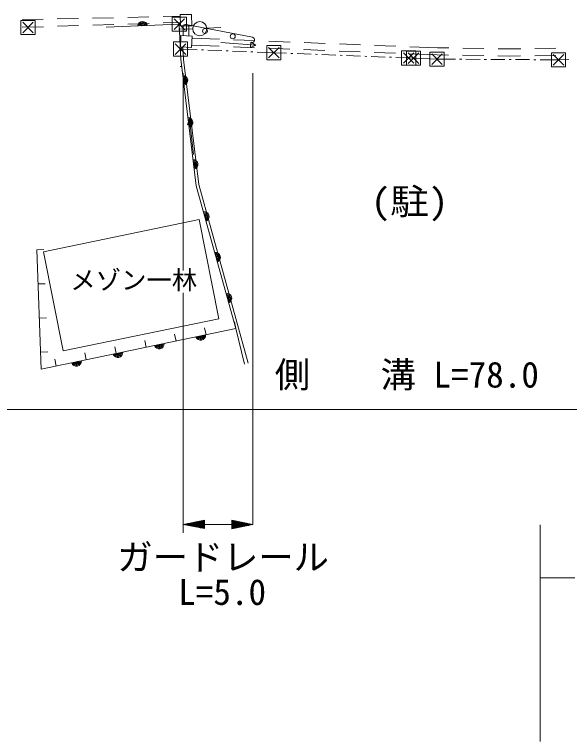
# Model space of a CAD drawing. Units: millimetres, scale not verified. Extents: x 40000 to 680000, y 20000 to 380000.
# Drawn here: x 82548 to 121900, y 231621 to 283132 of the extents above; entities that cross this region are included whole.
import ezdxf
from ezdxf.enums import TextEntityAlignment as Align

# ---------------------------------------------------------------- set-up
doc = ezdxf.new("R2010")
doc.units = ezdxf.units.MM
doc.header["$LTSCALE"] = 1000
for name, color, linetype, lineweight in [('M-BGD', 7, 'Continuous', 13), ('M-BMK-ROW', 30, 'Continuous', 13), ('M-STR-HTXT', 7, 'Continuous', 13), ('M-STR-STRC', 7, 'Continuous', 13)]:
    doc.layers.add(name, color=color, linetype=linetype, lineweight=lineweight)
doc.styles.add('ＭＳ ゴシック', font='')
doc.styles.get('ＭＳ ゴシック').set_extended_font_data('MS Gothic')

msp = doc.modelspace()

# ---------------------------------------------------------------- linework, layer by layer
at = {"layer": 'M-BGD'}
for p, q in [((83080, 282762), (84580, 282796)), ((85579, 282819), (87079, 282853)), ((88079, 282875), (89578, 282909)), ((90578, 282932), (92078, 282966)), ((93078, 282988), (94305, 283016)), ((94305, 283127), (95105, 283132)), ((94310, 282327), (94305, 283127)), ((95110, 282332), (95105, 283132)), ((85592, 282303), (87091, 282349)), ((88091, 282380), (89590, 282426)), ((90590, 282457), (92089, 282503)), ((93089, 282534), (94309, 282571)), ((94310, 282327), (95110, 282332)), ((94509, 281629), (94499, 282328)), ((94730, 282422), (99426, 281518)), ((94920, 281614), (94910, 282331)), ((83093, 282226), (84593, 282272)), ((95186, 282117), (94187, 282091)), ((96185, 282160), (97183, 282222)), ((94307, 280837), (94339, 281636)), ((94339, 281636), (95138, 281605)), ((95107, 280806), (95138, 281605)), ((95132, 281455), (97088, 281379)), ((98087, 281339), (99586, 281281)), ((95107, 280806), (94307, 280837)), ((97070, 280879), (95113, 280955)), ((97172, 281140), (99665, 280958)), ((99568, 280781), (98069, 280840)), ((99278, 280798), (99305, 281172)), ((99665, 280958), (99278, 280798)), ((99305, 281172), (99665, 280958)), ((102066, 280684), (100568, 280742)), ((100585, 281242), (102084, 281183)), ((103083, 281144), (104582, 281086)), ((105582, 281047), (107080, 280988)), ((108080, 280949), (109578, 280890)), ((110578, 280851), (112533, 280775)), ((112533, 280775), (113336, 280761)), ((114336, 280745), (115836, 280720)), ((119441, 280717), (120941, 280739)), ((104564, 280586), (103066, 280645)), ((107063, 280488), (105564, 280547)), ((109561, 280391), (108062, 280449)), ((112517, 280275), (110560, 280352)), ((113323, 280262), (112517, 280275)), ((115823, 280220), (114323, 280245)), ((116836, 280703), (117639, 280690)), ((117639, 280690), (118441, 280702)), ((120934, 280239), (119434, 280217)), ((94347, 279979), (95435, 271001)), ((117628, 280190), (116823, 280203)), ((118434, 280202), (117628, 280190)), ((94410, 279461), (94286, 279446)), ((94820, 275316), (94966, 275709)), ((95235, 273223), (94966, 275709)), ((94966, 275709), (95193, 275356)), ((95193, 275356), (94820, 275316)), ((95435, 271001), (98250, 260873)), ((95609, 271084), (99115, 258438)), ((95652, 268611), (84609, 266327)), ((97031, 261576), (95652, 268611)), ((84127, 266459), (84627, 266477)), ((85988, 259292), (84609, 266327)), ((84219, 264041), (84718, 264060)), ((84310, 261623), (84810, 261642)), ((97031, 261576), (85988, 259292)), ((98250, 260873), (98147, 261363)), ((96126, 260431), (96024, 260920)), ((98250, 260873), (98860, 258367)), ((94003, 259988), (93901, 260478)), ((91879, 259546), (91777, 260035)), ((84402, 259205), (84901, 259224)), ((87633, 258660), (87531, 259150)), ((89756, 259103), (89654, 259592)), ((85509, 258218), (85407, 258707))]:
    msp.add_line(p, q, dxfattribs=at)
for points in [[(84447, 257996), (98250, 260873), (95435, 271001), (94347, 279979), (94233, 282447), (89042, 282239)], [(94493, 280829), (94534, 279952), (95609, 271084)], [(98250, 260873), (84447, 257996), (84127, 266459)]]:
    msp.add_lwpolyline(points, dxfattribs=at)
for centre, radius in [((95686, 282129), 500), ((96058, 281962), 175), ((98022, 281585), 175)]:
    msp.add_circle(centre, radius, dxfattribs=at)
for centre, radius, start, end in [((91639, 282289), 354, 11.0907, 173.4959), ((91639, 282289), 283, 13.3147, 171.2718), ((91639, 282289), 212, 17.061, 167.5255), ((91639, 282289), 142, 24.7728, 159.8138), ((91639, 282289), 100, 35.0904, 149.4961), ((94694, 282238), 188, 79.1075, 259.1075), ((99391, 281334), 188, 259.1075, 79.1075), ((94476, 278462), 354, 285.7089, 88.1141), ((94476, 278462), 283, 287.933, 85.8901), ((94476, 278462), 212, 291.6793, 82.1438), ((94476, 278462), 142, 299.391, 74.432), ((94476, 278462), 100, 309.7087, 64.1144), ((94837, 275483), 354, 285.7089, 88.1141), ((94837, 275483), 283, 287.933, 85.8901), ((94837, 275483), 212, 291.6793, 82.1438), ((94837, 275483), 142, 299.391, 74.432), ((94837, 275483), 100, 309.7087, 64.1144), ((95198, 272505), 354, 285.7089, 88.1141), ((95198, 272505), 283, 287.933, 85.8901), ((95198, 272505), 212, 291.6793, 82.1438), ((95198, 272505), 142, 299.391, 74.432), ((95198, 272505), 100, 309.7087, 64.1144), ((95987, 268813), 354, 294.3262, 96.7314), ((95987, 268813), 283, 296.5502, 94.5073), ((95987, 268813), 212, 300.2966, 90.761), ((95987, 268813), 142, 308.0083, 83.0493), ((95987, 268813), 100, 318.326, 72.7316), ((96790, 265923), 354, 294.3262, 96.7314), ((96790, 265923), 283, 296.5502, 94.5073), ((96790, 265923), 212, 300.2966, 90.761), ((96790, 265923), 142, 308.0083, 83.0493), ((96790, 265923), 100, 318.326, 72.7316), ((97593, 263032), 354, 294.3262, 96.7314), ((97593, 263032), 283, 296.5502, 94.5073), ((97593, 263032), 212, 300.2966, 90.761), ((97593, 263032), 142, 308.0083, 83.0493), ((97593, 263032), 100, 318.326, 72.7316), ((95743, 260406), 354, 200.5728, 2.978), ((95743, 260406), 283, 202.7968, 0.7539), ((95743, 260406), 212, 206.5432, 357.0076), ((95743, 260406), 142, 214.2549, 349.2959), ((95743, 260406), 100, 224.5726, 338.9782), ((92806, 259794), 354, 200.5728, 2.978), ((92806, 259794), 283, 202.7968, 0.7539), ((92806, 259794), 212, 206.5432, 357.0076), ((92806, 259794), 142, 214.2549, 349.2959), ((92806, 259794), 100, 224.5726, 338.9782), ((89869, 259182), 354, 200.5728, 2.978), ((89869, 259182), 283, 202.7968, 0.7539), ((89869, 259182), 212, 206.5432, 357.0076), ((89869, 259182), 142, 214.2549, 349.2959), ((89869, 259182), 100, 224.5726, 338.9782), ((86932, 258570), 354, 200.5728, 2.978), ((86932, 258570), 283, 202.7968, 0.7539), ((86932, 258570), 212, 206.5432, 357.0076), ((86932, 258570), 142, 214.2549, 349.2959), ((86932, 258570), 100, 224.5726, 338.9782)]:
    msp.add_arc(centre, radius, start, end, dxfattribs=at)
at = {"layer": 'M-BMK-ROW'}
for p, q in [((93733, 281947), (93733, 282947)), ((93733, 282947), (94733, 282947)), ((93858, 282822), (94608, 282072)), ((94608, 282822), (93858, 282072)), ((94733, 282947), (94733, 281947)), ((83002, 281711), (83002, 282711)), ((83002, 282711), (84002, 282711)), ((83127, 282586), (83877, 281836)), ((83877, 282586), (83127, 281836)), ((84002, 282711), (84002, 281711)), ((94733, 281947), (93733, 281947)), ((84002, 281711), (83002, 281711)), ((93818, 280187), (93818, 281187)), ((93818, 281187), (94818, 281187)), ((93943, 281062), (94693, 280312)), ((94693, 281062), (93943, 280312)), ((94818, 281187), (94818, 280187)), ((100564, 280804), (101314, 280054)), ((101314, 280804), (100564, 280054)), ((94318, 280687), (95505, 280640)), ((95805, 280629), (95955, 280623)), ((96255, 280611), (97254, 280572)), ((97554, 280560), (97703, 280555)), ((98003, 280543), (99002, 280504)), ((99302, 280492), (99452, 280486)), ((99752, 280475), (100939, 280429)), ((100939, 280429), (101844, 280393)), ((102144, 280381), (102294, 280375)), ((102593, 280364), (103593, 280324)), ((103892, 280313), (104042, 280307)), ((104342, 280295), (105341, 280256)), ((105641, 280244), (105791, 280238)), ((106091, 280226), (107090, 280187)), ((110119, 280429), (110869, 279679)), ((110869, 280429), (110119, 279679)), ((110466, 280415), (111216, 279665)), ((111216, 280415), (110466, 279665)), ((112133, 280350), (112883, 279600)), ((112883, 280350), (112133, 279600)), ((120741, 280299), (121491, 279549)), ((121491, 280299), (120741, 279549)), ((94818, 280187), (93818, 280187)), ((107390, 280175), (107540, 280170)), ((107839, 280158), (108839, 280119)), ((109138, 280107), (109288, 280101)), ((109588, 280089), (110493, 280054)), ((110493, 280054), (110841, 280040)), ((110841, 280040), (112508, 279975)), ((112508, 279975), (113812, 279967)), ((114112, 279965), (114262, 279964)), ((114562, 279963), (115562, 279957)), ((115862, 279955), (116012, 279954)), ((116312, 279952), (117312, 279946)), ((117612, 279945), (117762, 279944)), ((118062, 279942), (119062, 279936)), ((119362, 279934), (119512, 279934)), ((119812, 279932), (121116, 279924)), ((121116, 279924), (121866, 279944))]:
    msp.add_line(p, q, dxfattribs=at)
for points in [[(100439, 280929), (101439, 280929), (101439, 279929), (100439, 279929)], [(109994, 280554), (110994, 280554), (110994, 279554), (109994, 279554)], [(110341, 280540), (111341, 280540), (111341, 279540), (110341, 279540)], [(112008, 280475), (113008, 280475), (113008, 279475), (112008, 279475)], [(120616, 280424), (121616, 280424), (121616, 279424), (120616, 279424)]]:
    msp.add_lwpolyline(points, close=True, dxfattribs=at)
at = {"layer": 'M-STR-HTXT'}
for p, q in [((94513, 278987), (94513, 264987)), ((99452, 278987), (99452, 246987)), ((94513, 263406), (94513, 246406)), ((69425, 255149), (147585, 255149)), ((94516, 247006), (96017, 247301)), ((96014, 246701), (96017, 247301)), ((97954, 247293), (97951, 246693)), ((99452, 246987), (97954, 247293)), ((94516, 247006), (96014, 246701)), ((94516, 247006), (96016, 247001)), ((96015, 246941), (94815, 246945)), ((96016, 247061), (94816, 247065)), ((95115, 246884), (96015, 246881)), ((95116, 247124), (96016, 247121)), ((96015, 246821), (95415, 246823)), ((96016, 247181), (95416, 247183)), ((95715, 246762), (96015, 246761)), ((95717, 247242), (96017, 247241)), ((99452, 246987), (96016, 247001)), ((99452, 246987), (97951, 246693)), ((98251, 246752), (97951, 246753)), ((99452, 246987), (97952, 246993)), ((97952, 246933), (99152, 246928)), ((98852, 246869), (97952, 246873)), ((97952, 246813), (98552, 246811)), ((98253, 247232), (97953, 247233)), ((97953, 247173), (98553, 247171)), ((98853, 247109), (97953, 247113)), ((97953, 247053), (99153, 247048))]:
    msp.add_line(p, q, dxfattribs=at)
at = {"layer": 'M-STR-STRC'}
for p, q in [((119831, 246962), (119831, 231621)), ((122276, 243208), (119831, 243208))]:
    msp.add_line(p, q, dxfattribs=at)

# ---------------------------------------------------------------- texts
at = {"layer": 'M-BGD', "style": 'ＭＳ ゴシック', "width": 1.1}
msp.add_text('(駐)', height=1833, dxfattribs=at).set_placement((110564, 268421), align=Align.BOTTOM_CENTER)
at = {"layer": 'M-BGD', "style": 'ＭＳ ゴシック'}
msp.add_text('メゾン一林', height=1320, dxfattribs=at).set_placement((91000, 263260), align=Align.BOTTOM_CENTER)
at = {"layer": 'M-STR-HTXT', "style": 'ＭＳ ゴシック'}
msp.add_text('側\u3000\u3000溝 L=78.0', height=1833, dxfattribs=at).set_placement((110368, 256149), align=Align.BOTTOM_CENTER)
msp.add_text('ガードレール', height=1833, dxfattribs=at).set_placement((97341, 244683), align=Align.MIDDLE_CENTER)
msp.add_text('L=5.0', height=1833, rotation=359.903, dxfattribs=at).set_placement((97269, 242214), align=Align.MIDDLE_CENTER)

doc.saveas('drawing.dxf')
